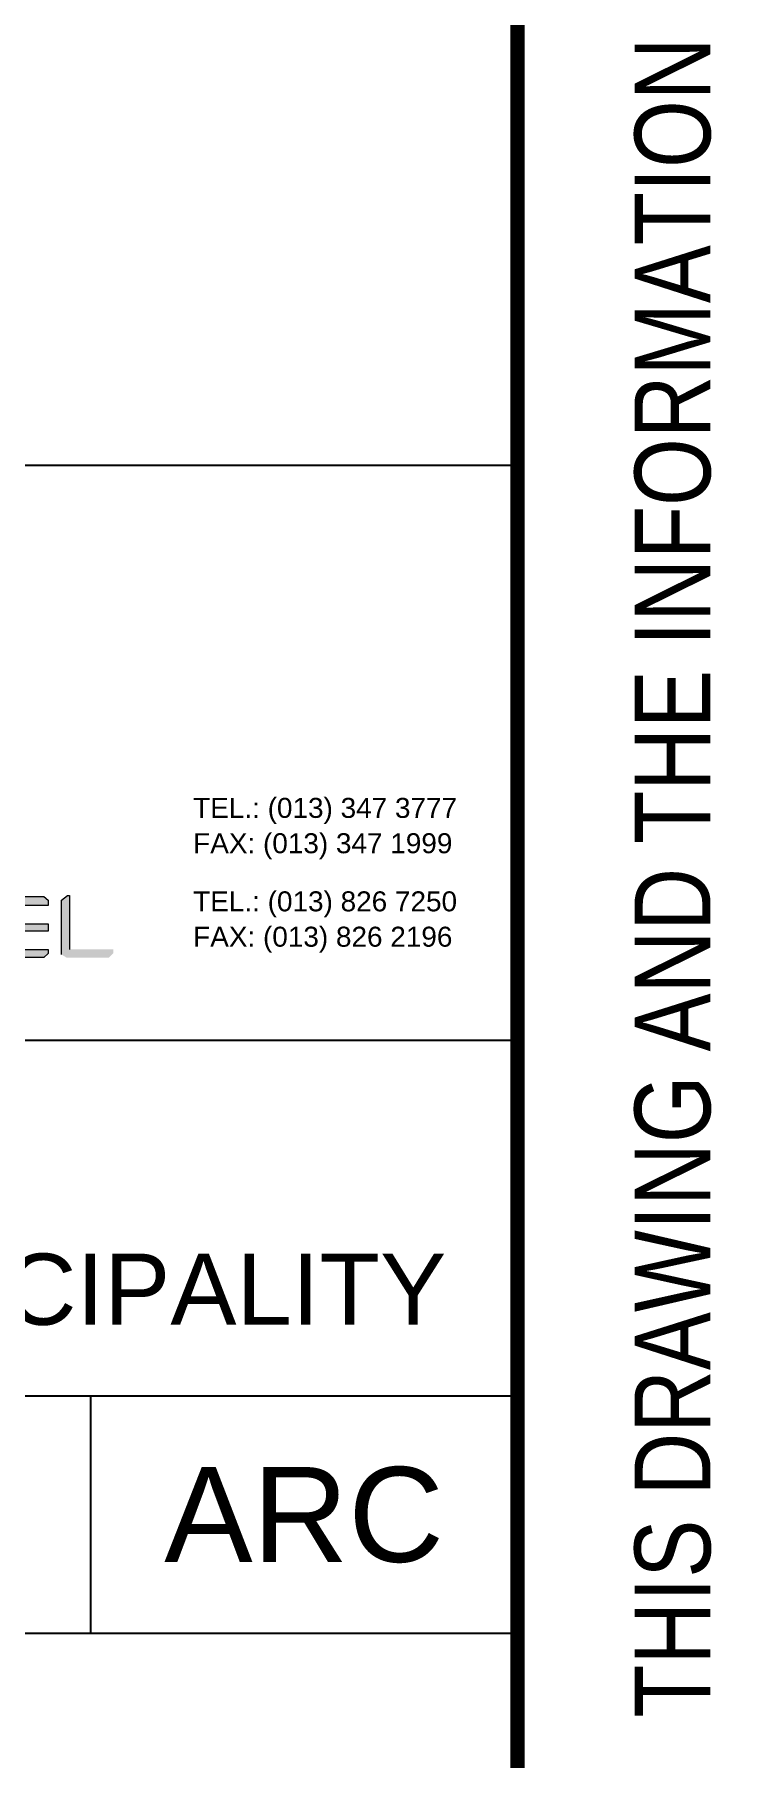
# Paper-space layout 'Layout1' of a CAD drawing. Extents: x 51 to 892, y -832 to -238.
# Drawn here: x 858.2 to 887.3, y -758.9 to -686.2 of the extents above; entities that cross this region are included whole.
import ezdxf
from ezdxf.enums import TextEntityAlignment as Align

# ---------------------------------------------------------------- set-up
doc = ezdxf.new("R2010")
doc.units = 0
doc.header["$LTSCALE"] = 10
doc.header["$MEASUREMENT"] = 0
doc.layers.add('0-XREF-TB', color=3, linetype='Continuous', lineweight=9)
doc.layers.add('X-TTBL-Arch$0$A-FRAME$0$0-XREF-TB', color=3, linetype='Continuous', lineweight=9)
doc.layers.add('X-TTBL-Arch$0$A-FRAME$0$A-LOGO', color=7, linetype='Continuous', true_color=0xededed)
for name, color, linetype in [('X-TTBL-Arch$0$A-FRAME$0$EBDR$0$G-Border-Ext', 4, 'Continuous'), ('X-TTBL-Arch$0$A-FRAME$0$SHEET$0$B2-GR FL$0$A-WALL-MASN', 64, 'Continuous'), ('X-TTBL-Arch$0$A-FRAME$0$TB-L', 1, 'Continuous')]:
    doc.layers.add(name, color=color, linetype=linetype)
doc.styles.add('Attribute$0$ARIAL', font='arial.ttf')
doc.styles.add('X-TTBL-Arch$0$A-FRAME$0$Arial Narrow_6', font='ARIALN.TTF', dxfattribs={"height": 3.441489361702127})
doc.styles.add('X-TTBL-Arch$0$A-FRAME$0$Arial_5', font='arial.ttf', dxfattribs={"height": 2.95059880239521})
doc.styles.add('X-TTBL-Arch$0$A-FRAME$0$Arial_6', font='arial.ttf', dxfattribs={"height": 5.90119760479042})
doc.styles.add('X-TTBL-Arch$0$A-FRAME$0$SHEET$0$TXT-ARIAL', font='futura.shx')

# ---------------------------------------------------------------- blocks, each defined once
blk = doc.blocks.new('X-TTBL-Arch$0$A-FRAME$0$A$C41092AB9')
at = {"layer": 'X-TTBL-Arch$0$A-FRAME$0$0-XREF-TB', "true_color": 0x474747}
for points in [[(-61.25631044153147, -11.90194589210591), (-60.56713298285581, -11.90194589210591), (-60.56713298285581, -11.67371858944591), (-60.93349585991496, -11.67371858944591), (-61.03505544718905, -11.61575618711822), (-61.03505544718905, -11.37303836469857), (-60.93349585991496, -11.28609459956249), (-60.56713298285581, -11.28609459956249), (-60.56713298285581, -11.08684865971077), (-61.25631044153147, -11.08684865971077)], [(-62.38900306504479, -15.36993005794068), (-62.38900306504479, -15.49566510805732), (-62.23913355749323, -15.61691564242176), (-61.61171580603491, -15.61691564242176), (-61.549733237385, -15.5435642902296), (-61.3979512191238, -15.36394255914104), (-61.3979512191238, -12.8579915715851), (-61.72239691230357, -12.8579915715851), (-61.72239691230357, -15.17833365254307), (-61.73557166089745, -15.27413185524188), (-62.27510205533258, -15.27413185524188)], [(-61.72239691230357, -12.5000564654265), (-61.3979512191238, -12.5000564654265), (-61.3979512191238, -12.25050444679812), (-61.72239691230357, -12.25050444679812)], [(-60.9721788351319, -12.11034725282968), (-60.9721788351319, -14.73178951269017), (-60.83191536630852, -14.73178951269017), (-60.56713298285581, -14.6019436642157), (-60.56713298285581, -12.11034725282968), (-60.61466393341857, -12.11034725282968)], [(-70.7960318966509, -20.54879376767678), (-70.7960318966509, -21.76213177620218), (-68.16857747489689, -21.76213177620218), (-68.16857747489689, -21.32498826537574), (-70.53037412447452, -21.32498826537574), (-70.53037412447452, -20.79260679461845), (-68.25734768069083, -19.18490164079697), (-68.25734768069083, -18.82272632029276), (-68.43423670269863, -18.66372244848867), (-70.77801897363156, -18.66372244848867), (-70.77801897363156, -19.05239846387542), (-68.80570415838633, -19.05239846387542), (-68.80570415838633, -19.17606812541783)], [(-67.71724080378067, -18.93630650274338), (-67.71724080378067, -21.76213177620218), (-67.35386245601944, -21.76213177620218), (-67.35386245601944, -19.19889774635647), (-67.25280104818489, -19.0612571349111), (-66.14113428848509, -19.0612571349111), (-66.14113428848509, -21.76213177620218), (-65.70026859539507, -21.76213177620218), (-65.70026859539507, -19.0612571349111), (-64.50590845308966, -19.0612571349111), (-64.39503054893271, -19.19889774635647), (-64.39503054893271, -19.31818637535605), (-64.39503054893271, -21.76213177620218), (-63.98253335944014, -21.76213177620218), (-63.98253335944014, -18.93630650274338), (-64.18363300224814, -18.66372244848867), (-67.44431980803188, -18.66372244848867)], [(-63.5159880752301, -18.89307920386432), (-63.5159880752301, -21.60367344672625), (-63.26843250366278, -21.76213177620218), (-61.15045586249221, -21.76213177620218), (-60.93040642697474, -21.55108095381797), (-60.93040642697474, -21.35642332639134), (-63.11256416797119, -21.35642332639134), (-63.11256416797119, -20.44068204538144), (-60.93040642697474, -20.44068204538144), (-60.93040642697474, -20.07438547622837), (-63.11256416797119, -20.07438547622837), (-63.11256416797119, -19.15864419521893), (-60.93040642697474, -19.15864419521893), (-60.93040642697474, -18.89307920386432), (-61.15045586249221, -18.70077355471415), (-63.26843250366278, -18.70077355471415)], [(-60.32279457302889, -18.89307920386432), (-60.32279457302889, -21.60367344672625), (-60.07523900146202, -21.76213177620218), (-57.95726236028827, -21.76213177620218), (-57.73721292477535, -21.55108095381797), (-57.73721292477535, -21.35642332639134), (-59.91937066576816, -21.35642332639134), (-59.91937066576816, -20.44068204538144), (-57.73721292477535, -20.44068204538144), (-57.73721292477535, -20.07438547622837), (-59.91937066576816, -20.07438547622837), (-59.91937066576816, -19.15864419521893), (-57.73721292477535, -19.15864419521893), (-57.73721292477535, -18.89307920386432), (-57.95726236028827, -18.70077355471415), (-60.07523900146202, -18.70077355471415)], [(-57.06990442187976, -18.89307920386432), (-57.06990442187976, -21.60367344672625), (-56.82234885031289, -21.76213177620218), (-54.7043722091405, -21.76213177620218), (-54.48432277362485, -21.55108095381797), (-54.48432277362485, -21.35642332639134), (-56.66648051462084, -21.35642332639134), (-56.66648051462084, -18.66372244848867), (-56.7746528631194, -18.66372244848867)]]:
    blk.add_hatch(color=49, dxfattribs=at).paths.add_polyline_path(points)
h = blk.add_hatch(color=49, dxfattribs=at)
h.paths.add_polyline_path([(-63.88765967291351, -12.8579915715851), (-64.05164429560477, -13.03418820313357), (-64.05164429560477, -13.1091904312209), (-64.05164429560477, -14.38938559790563), (-64.94049556629693, -14.38938559790563), (-64.94049556629693, -12.91666537431286), (-65.29389401239246, -12.91666537431286), (-65.29389401239246, -14.38938559790563), (-71.62933997166488, -14.38938559790563), (-71.62933997166488, -12.1458084856306), (-71.80971055464056, -12.1458084856306), (-71.80971055464056, -15.37040173855178), (-71.89631584684889, -15.49230143368266), (-73.6683887327265, -15.49230143368266), (-73.78164164633267, -15.37040173855178), (-73.78164164633267, -13.87997150831711), (-73.9415277928531, -13.87997150831711), (-74.03459732109036, -13.97977705646451), (-74.03459732109036, -15.49230143368266), (-73.86804916468577, -15.84738750721579), (-71.74289393636195, -15.84738750721579), (-71.62933997166488, -15.49230143368266), (-71.62933997166488, -14.67266084045013), (-62.43917406647347, -14.67266084045013), (-62.23493556721246, -14.52789627415689), (-62.23493556721246, -13.03418820313357), (-62.43917406647347, -12.8579915715851)])
h.paths.add_polyline_path([(-63.73820745563285, -14.38938559790563), (-63.73820745563285, -13.26706733054118), (-62.51789056557504, -13.26706733054118), (-62.51789056557504, -14.38938559790563)], flags=16)
for points in [[(-65.43468013936786, -15.13636151387652), (-65.43468013936786, -15.3859135325049), (-65.11023444618718, -15.3859135325049), (-65.11023444618718, -15.13636151387652)], [(-65.05253005921008, -15.14033216587018), (-65.05253005921008, -15.38988418449901), (-64.72808436602531, -15.38988418449901), (-64.72808436602531, -15.14033216587018)]]:
    blk.add_hatch(color=49, dxfattribs=at).paths.add_polyline_path(points, flags=17)
h = blk.add_hatch(color=49, dxfattribs=at)
h.paths.add_polyline_path([(-71.28842477999001, -18.86258222603033), (-71.52321389742633, -18.66372244848867), (-73.78433372432141, -18.66372244848867), (-74.03459732109036, -18.86258222603033), (-74.03459732109036, -21.76213177620218), (-73.60427365050805, -21.76213177620218), (-73.60427365050805, -20.48866890004513), (-71.71129010071058, -20.48866890004513), (-71.71129010071058, -21.76213177620218), (-71.28842477999001, -21.76213177620218)])
h.paths.add_polyline_path([(-71.71129010071058, -20.04353608471115), (-73.60427365050805, -20.04353608471115), (-73.60427365050805, -19.22696066595688), (-71.71129010071058, -19.22696066595688)], flags=16)
at = {"layer": 'X-TTBL-Arch$0$A-FRAME$0$SHEET$0$B2-GR FL$0$A-WALL-MASN', "linetype": 'Continuous', "ltscale": 0.0009, "true_color": 0x3b2b2b}
blk.add_hatch(color=250, dxfattribs=at).paths.add_polyline_path([(-81.91734088170347, -18.74641498533288, 0.2679482570449296), (-81.40693036497692, -18.4517305239666), (-80.52956442376967, -19.80461021789165, -0.5947254624198178), (-81.29377677043544, -21.21106356454368), (-89.99824136061875, -21.21106356454368, 0.6832067748496531), (-90.1071140659808, -21.49005303907563, 0.4152912100495882), (-80.42255316329351, -21.07229964596411, 0.3413471127115157), (-80.29827761158481, -19.57042456810689), (-84.96952742924827, -12.36745631192059, 0.2267699113053834), (-85.40314392898404, -12.10192151981948), (-84.56786896096332, -10.81394521482514, -0.5433613197927332), (-83.03944426763542, -10.81394521482446), (-78.9513867522412, -17.11764329611651, 0.7140273699559953), (-78.65638110793793, -17.04398151358271, 0.346346925920528), (-83.30076786453151, -9.968829681544776, 0.3421172130690516), (-84.72594696015426, -10.46687312638176), (-89.50518500266685, -17.83635693749954, 0.2679482570437857), (-89.53566260978118, -18.42493908369681), (-91.14813104699738, -18.42493908369681, -0.594725462419842), (-91.91234339366133, -17.01848573704433), (-87.50647243052504, -10.22472605235555, 0.7126536134445585), (-87.69350203837962, -9.985229761352457, 0.3735208139336939), (-92.19210142373618, -17.74639012280943, 0.3596990636530238), (-90.98186998680808, -18.74641498533288)])
at = {"layer": 'X-TTBL-Arch$0$A-FRAME$0$0-XREF-TB', "color": 49, "true_color": 0x474747}
for p, q in [((-57.06990442187976, -18.89307920386432), (-56.7746528631194, -18.66372244848867)), ((-57.06990442187976, -21.60367344672625), (-57.06990442187976, -18.89307920386432)), ((-56.7746528631194, -18.66372244848867), (-56.66648051462084, -18.66372244848867)), ((-56.66648051462084, -18.66372244848867), (-56.66648051462084, -21.35642332639134))]:
    blk.add_line(p, q, dxfattribs=at)
blk.add_lwpolyline([(-84.96952742924736, -12.36745631192207, 0.226769911305997), (-85.40314392898404, -12.10192151981948), (-84.5678689609615, -10.8139452148248, -0.5433613197925614), (-83.03944426763542, -10.8139452148248), (-78.95138675224166, -17.11764329611617, 0.7140273699578285), (-78.65638110793793, -17.04398151358237, 0.346346925920552), (-83.30076786453378, -9.968829681544435, 0.342117213069038), (-84.72594696015517, -10.46687312638244), (-89.50518500266594, -17.83635693749852, 0.2679482570443281), (-89.53566260978118, -18.42493908369681), (-91.14813104699829, -18.42493908369681, -0.5947254624198955), (-91.91234339366042, -17.01848573704365), (-87.50647243052595, -10.22472605235737, 0.7126536134465722), (-87.69350203837689, -9.985229761352116, 0.3735208139337596), (-92.19210142373618, -17.74639012280909, 0.3596990636530019), (-90.98186998680808, -18.74641498533288), (-81.9173408817021, -18.74641498533288, 0.2679482570443493), (-81.40693036497692, -18.4517305239666), (-80.52956442377194, -19.80461021789051, -0.5947254624198931), (-81.29377677043135, -21.21106356454368), (-89.9982413606142, -21.21106356454368, 0.6832067748514344), (-90.1071140659817, -21.49005303907416, 0.4152912100494664), (-80.4225531632967, -21.07229964596775, 0.3413471127116411), (-80.29827761158072, -19.57042456811098)], format="xyb", close=True, dxfattribs=at)
for points in [[(-60.56713298285581, -11.08684865971077), (-61.25631044153147, -11.08684865971077), (-61.25631044153147, -11.90194589210591), (-60.56713298285581, -11.90194589210591), (-60.56713298285581, -11.67371858944591), (-60.93349585991496, -11.67371858944591), (-61.03505544718905, -11.61575618711822), (-61.03505544718905, -11.37303836469857), (-60.93349585991496, -11.28609459956249), (-60.56713298285581, -11.28609459956249), (-60.56713298285581, -11.08684865971077)], [(-62.43917406647347, -12.8579915715851), (-62.23493556721246, -13.03418820313357), (-62.23493556721246, -14.52789627415689), (-62.43917406647347, -14.67266084045013), (-71.62933997166488, -14.67266084045013), (-71.62933997166488, -15.49230143368266), (-71.74289393636195, -15.84738750721579), (-73.86804916468577, -15.84738750721579), (-74.03459732109036, -15.49230143368266), (-74.03459732109036, -13.97977705646451), (-73.9415277928531, -13.87997150831711), (-73.78164164633267, -13.87997150831711), (-73.78164164633267, -15.37040173855178), (-73.6683887327265, -15.49230143368266), (-71.89631584684889, -15.49230143368266), (-71.80971055464056, -15.37040173855178), (-71.80971055464056, -12.1458084856306), (-71.62933997166488, -12.1458084856306), (-71.62933997166488, -14.38938559790563), (-65.29389401239246, -14.38938559790563), (-65.29389401239246, -12.91666537431286), (-64.94049556629693, -12.91666537431286), (-64.94049556629693, -14.38938559790563), (-64.05164429560477, -14.38938559790563), (-64.05164429560477, -13.1091904312209), (-64.05164429560477, -13.03418820313357), (-63.88765967291351, -12.8579915715851), (-62.43917406647347, -12.8579915715851)], [(-61.3979512191238, -12.8579915715851), (-61.3979512191238, -15.36394255914104), (-61.549733237385, -15.5435642902296), (-61.61171580603491, -15.61691564242176), (-62.23913355749323, -15.61691564242176), (-62.38900306504479, -15.49566510805732), (-62.38900306504479, -15.36993005794068), (-62.27510205533258, -15.27413185524188), (-61.73557166089745, -15.27413185524188), (-61.72239691230357, -15.17833365254307), (-61.72239691230357, -12.8579915715851), (-61.3979512191238, -12.8579915715851)], [(-60.61466393341857, -12.11034725282968), (-60.9721788351319, -12.11034725282968), (-60.9721788351319, -14.73178951269017), (-60.83191536630852, -14.73178951269017), (-60.56713298285581, -14.6019436642157), (-60.56713298285581, -12.11034725282968), (-60.61466393341857, -12.11034725282968)], [(-74.03459732109036, -21.76213177620218), (-74.03459732109036, -18.86258222603033), (-73.78433372432141, -18.66372244848867), (-71.52321389742633, -18.66372244848867), (-71.28842477999001, -18.86258222603033), (-71.28842477999001, -21.76213177620218), (-71.71129010071058, -21.76213177620218), (-71.71129010071058, -20.48866890004513), (-73.60427365050805, -20.48866890004513), (-73.60427365050805, -21.76213177620218), (-74.03459732109036, -21.76213177620218)], [(-70.7960318966509, -21.76213177620218), (-70.7960318966509, -20.54879376767678), (-68.80570415838633, -19.17606812541783), (-68.80570415838633, -19.05239846387474), (-70.77801897363156, -19.05239846387474), (-70.77801897363156, -18.66372244848867), (-68.43423670269863, -18.66372244848867), (-68.25734768069083, -18.82272632029276), (-68.25734768069083, -19.18490164079697), (-70.53037412447452, -20.79260679461845), (-70.53037412447452, -21.32498826537574), (-68.16857747489689, -21.32498826537574), (-68.16857747489689, -21.76213177620218), (-70.7960318966509, -21.76213177620218)], [(-67.71724080378067, -21.76213177620218), (-67.71724080378067, -18.93630650274338), (-67.44431980803188, -18.66372244848867), (-64.18363300224814, -18.66372244848867), (-63.98253335944014, -18.93630650274338), (-63.98253335944014, -21.76213177620218), (-64.39503054893271, -21.76213177620218), (-64.39503054893271, -19.31818637535605), (-64.39503054893271, -19.19889774635647), (-64.50590845308966, -19.0612571349111), (-65.70026859539507, -19.0612571349111), (-65.70026859539507, -21.76213177620218), (-66.14113428848509, -21.76213177620218), (-66.14113428848509, -19.0612571349111), (-67.25280104818489, -19.0612571349111), (-67.35386245601944, -19.19889774635647), (-67.35386245601944, -21.76213177620218), (-67.71724080378067, -21.76213177620218)], [(-63.26843250366278, -21.76213177620218), (-63.5159880752301, -21.60367344672625), (-63.5159880752301, -18.89307920386432), (-63.26843250366278, -18.70077355471415), (-61.15045586249221, -18.70077355471415), (-60.93040642697474, -18.89307920386432), (-60.93040642697474, -19.15864419521893), (-63.11256416797119, -19.15864419521893), (-63.11256416797119, -20.07438547622837), (-60.93040642697474, -20.07438547622837), (-60.93040642697474, -20.44068204538144), (-63.11256416797119, -20.44068204538144), (-63.11256416797119, -21.35642332639134), (-60.93040642697474, -21.35642332639134), (-60.93040642697474, -21.55108095381797), (-61.15045586249221, -21.76213177620218), (-63.26843250366278, -21.76213177620218)], [(-60.07523900146202, -21.76213177620218), (-60.32279457302889, -21.60367344672625), (-60.32279457302889, -18.89307920386432), (-60.07523900146202, -18.70077355471415), (-57.95726236028827, -18.70077355471415), (-57.73721292477535, -18.89307920386432), (-57.73721292477535, -19.15864419521893), (-59.91937066576816, -19.15864419521893), (-59.91937066576816, -20.07438547622837), (-57.73721292477535, -20.07438547622837), (-57.73721292477535, -20.44068204538144), (-59.91937066576816, -20.44068204538144), (-59.91937066576816, -21.35642332639134), (-57.73721292477535, -21.35642332639134), (-57.73721292477535, -21.55108095381797), (-57.95726236028827, -21.76213177620218), (-60.07523900146202, -21.76213177620218)]]:
    blk.add_lwpolyline(points, dxfattribs=at)
for points in [[(-61.3979512191238, -12.25050444679812), (-61.72239691230357, -12.25050444679812), (-61.72239691230357, -12.5000564654265), (-61.3979512191238, -12.5000564654265)], [(-63.73820745563285, -13.26706733054118), (-62.51789056557504, -13.26706733054118), (-62.51789056557504, -14.38938559790563), (-63.73820745563285, -14.38938559790563)], [(-65.11023444618718, -15.13636151387652), (-65.43468013936786, -15.13636151387652), (-65.43468013936786, -15.3859135325049), (-65.11023444618718, -15.3859135325049)], [(-64.72808436602531, -15.14033216587018), (-65.05253005921008, -15.14033216587018), (-65.05253005921008, -15.38988418449856), (-64.72808436602531, -15.38988418449856)], [(-73.60427365050805, -19.22696066595688), (-71.71129010071058, -19.22696066595688), (-71.71129010071058, -20.04353608471115), (-73.60427365050805, -20.04353608471115)]]:
    blk.add_lwpolyline(points, close=True, dxfattribs=at)
at = {"layer": 'X-TTBL-Arch$0$A-FRAME$0$0-XREF-TB', "color": 49, "true_color": 0x474747, "style": 'X-TTBL-Arch$0$A-FRAME$0$SHEET$0$TXT-ARIAL', "width": 0.9}
blk.add_text(' Azmeel Contracting Company', height=2.625631340238113, rotation=0.00174515783526676, dxfattribs=at).set_placement((-123.0157654191214, -7.528248986844574))
at = {"layer": 'X-TTBL-Arch$0$A-FRAME$0$0-XREF-TB', "color": 49, "true_color": 0x474747, "style": 'X-TTBL-Arch$0$A-FRAME$0$Arial_6'}
for s, p in [('JUBAIL', (-122.6362491881757, -14.77454200049613)), ('P.O.BOX 11662', (-115.5341225665964, -14.77454200049613)), ('TEL.: (013) 347 3777', (-50.48156066217894, -14.77454200049613)), ('FAX: (013) 347 1999', (-50.48156066217894, -16.54249676634038)), ('JUBAIL INDUSTRIAL CITY 31961', (-115.5341225665964, -16.54249676634038)), ('DAMMAM', (-122.6362491881757, -19.44871711623512)), ('P .O . BOX 3043', (-115.5341225665961, -19.44871711623568)), ('TEL.: (013) 826 7250', (-50.48138128381675, -19.44871711623568)), ('DAMMAM 31471', (-115.5341225665961, -21.21667188207994)), ('FAX: (013) 826 2196', (-50.48156066217894, -21.21667188207994))]:
    blk.add_text(s, height=1, rotation=0.00174515783526676, dxfattribs=at).set_placement(p)
blk = doc.blocks.new('X-TTBL-Arch$0$A-FRAME')
at = {"layer": 'X-TTBL-Arch$0$A-FRAME$0$EBDR$0$G-Border-Ext', "const_width": 0.6}
blk.add_lwpolyline([(63.53351211361633, -818.5787476274296), (63.53351211361633, -250.5787476274369), (878.5335121136127, -250.5787476274365), (878.5335121136127, -818.5787476274293)], close=True, dxfattribs=at)
at = {"layer": 'X-TTBL-Arch$0$A-FRAME$0$TB-L'}
for p, q in [((735.5335121136126, -704.3207041294773), (878.5335121136127, -704.3207041294773)), ((735.5335121136127, -728.5787476274289), (878.5335121136128, -728.5787476274289)), ((735.5335121136127, -728.5787476274289), (878.5335121136128, -728.5787476274289)), ((735.5335121136127, -743.5787476274292), (878.5335121136128, -743.5787476274292)), ((860.5335121136126, -753.5787476274293), (860.5335121136126, -743.5787476274292)), ((735.5335121136127, -753.5787476274292), (878.5335121136128, -753.5787476274292))]:
    blk.add_line(p, q, dxfattribs=at)
at = {"layer": 'X-TTBL-Arch$0$A-FRAME$0$A-LOGO', "xscale": 0.8432495675384923, "yscale": 0.8432495675384923, "zscale": 0.8432495675384923}
blk.add_blockref('X-TTBL-Arch$0$A-FRAME$0$A$C41092AB9', (907.423104486096, -706.7431221457874), dxfattribs=at)
at = {"layer": 'X-TTBL-Arch$0$A-FRAME$0$0-XREF-TB', "style": 'X-TTBL-Arch$0$A-FRAME$0$Arial Narrow_6'}
blk.add_text('THIS DRAWING AND THE INFORMATION CONAINED HEREIN ARE THE SOLE PROPERTY OF SAUDI ARAMCO. NO REPRODUCTION IN FULL, OR IN PART, SHALL BE OBTAINED FROM THIS DRAWING WITHOUT THE WRITTEN CONSENT OF SAUDI ARAMCO.', height=3.2, rotation=90, dxfattribs=at).set_placement((885.0735623186038, -534.5787476274329), align=Align.MIDDLE_CENTER)
at = {"layer": 'X-TTBL-Arch$0$A-FRAME$0$0-XREF-TB', "style": 'X-TTBL-Arch$0$A-FRAME$0$Arial_5'}
blk.add_text('ISSUED FOR MUNICIPALITY', height=3, dxfattribs=at).set_placement((875.5335121136128, -739.078747627429), align=Align.MIDDLE_RIGHT)
blk = doc.blocks.new('X-TTBL-Arch')
blk.add_blockref('X-TTBL-Arch$0$A-FRAME', (0, 0))
blk = doc.blocks.new('TB ATTERIBUTE')
at = {"layer": '0-XREF-TB', "style": 'Attribute$0$ARIAL'}
for tag, p in [('REF.NAME1', (-152.5624403515063, 198.2580434979564)), ('REF.NO1', (-71.06244035150632, 198.2580434979564)), ('REF.NAME2', (-152.5624403515063, 190.2580434979564)), ('REF.NO2', (-71.06244035150632, 190.2580434979564)), ('REF.NAME3', (-152.5624403515063, 182.2580434979564)), ('REF.NO3', (-71.06244035150632, 182.2580434979564)), ('REF.NAME4', (-152.5624403515063, 174.2580434979564)), ('REF.NO4', (-71.06244035150632, 174.2580434979564))]:
    blk.add_attdef(tag, text='', height=3, dxfattribs=at).set_placement(p, align=Align.MIDDLE_LEFT)
for tag, height, p in [('DRAWN', 3, (-130, 151.5080432290611)), ('CHECKED', 3, (-99.25, 151.5080432290611)), ('DISCIPLINES', 4, (-22.00000000000011, 83.00000000000432)), ('DWG.NO', 4, (-85.12508321250698, 20.50000000000398)), ('SHT.NO.', 4, (-37.00000000000034, 20.50000000000398)), ('INDEX', 4, (-128.9999999999999, 20.50000000000387))]:
    blk.add_attdef(tag, text='', height=height, dxfattribs=at).set_placement(p, align=Align.MIDDLE_CENTER)

psp = doc.layouts.get("Layout1")

# ---------------------------------------------------------------- block references
psp.add_blockref('X-TTBL-Arch', (0, 0))
ref = psp.add_blockref('TB ATTERIBUTE', (891.5335121136128, -831.5787476274335))
ref.add_attrib('DISCIPLINES', 'ARC', dxfattribs={"layer": '0-XREF-TB', "height": 4, "style": 'Attribute$0$ARIAL'}).set_placement((869.5335121136127, -748.5787476274292), align=Align.MIDDLE_CENTER)

doc.saveas('drawing.dxf')
